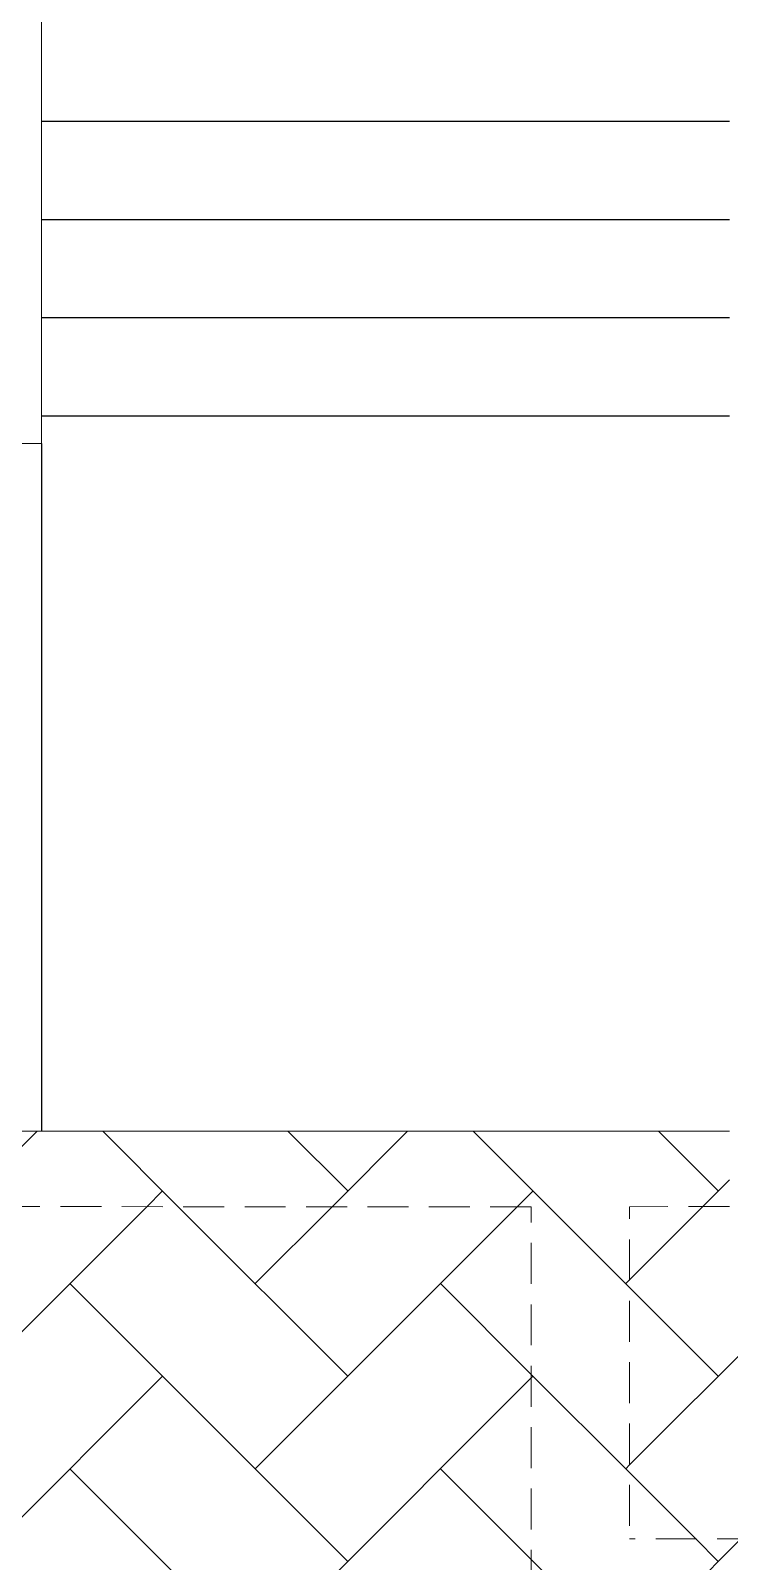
# Model space of a CAD drawing. Header units: millimetres. Extents: x 331487 to 517269, y 198509 to 399936.
# Drawn here: x 402637 to 404770, y 376660 to 381335 of the extents above; entities that cross this region are included whole.
import ezdxf

# ---------------------------------------------------------------- set-up
doc = ezdxf.new("R2010")
doc.units = ezdxf.units.MM
doc.header["$MEASUREMENT"] = 0
doc.linetypes.add('DASHED2', pattern=[0.375, 0.25, -0.125])
doc.layers.add('BEAM', color=1, linetype='Continuous', lineweight=5)
doc.layers.add('STAIRCASE', color=4, linetype='Continuous')

msp = doc.modelspace()

# ---------------------------------------------------------------- linework, layer by layer
at = {"layer": 'BEAM', "ltscale": 250}
for p, q in [((402670.1, 382559), (402670.1, 380074)), ((402670.1, 380074), (402320.1, 380074))]:
    msp.add_line(p, q, dxfattribs=at)
at = {"layer": 'BEAM'}
msp.add_line((404770.1, 377974), (400220.1, 377974), dxfattribs=at)
at = {"layer": 'BEAM', "color": 253, "linetype": 'Continuous', "ltscale": 750}
for p, q in [((402425.8, 377743.5), (402656.4, 377974)), ((403087.3, 377743.3), (402856.6, 377974)), ((403605, 377791.3), (403422.3, 377974)), ((403556.9, 377743.2), (403787.7, 377974)), ((404465.1, 377496.9), (403988, 377974)), ((404736.4, 377791.3), (404553.6, 377974)), ((402991.4, 377743.3), (403039.3, 377791.3)), ((404122.5, 377743.1), (404170.7, 377791.3)), ((404465.1, 376954.4), (405302.1, 377791.3)), ((404688.8, 377743.8), (404770.1, 377825.1)), ((402190.8, 376942.8), (402991.4, 377743.3)), ((403605, 377225.6), (403087.3, 377743.3)), ((403322.2, 377508.5), (403556.9, 377743.2)), ((403322.2, 376942.8), (404122.5, 377743.1)), ((404465.1, 377520.1), (404688.8, 377743.8)), ((403605, 376659.9), (402756.5, 377508.5)), ((404165.1, 377231.2), (403887.8, 377508.5)), ((404453.5, 377508.5), (404465.1, 377520.1)), ((404736.4, 377225.6), (404465.1, 377496.9)), ((402190.8, 376377.1), (403039.3, 377225.6)), ((404465.1, 376931.2), (404165.1, 377231.2)), ((404165.1, 377220.1), (404170.7, 377225.6)), ((403322.2, 376377.1), (404165.1, 377220.1)), ((403605, 376094.2), (402756.5, 376942.8)), ((404165.1, 376665.5), (403887.8, 376942.8)), ((404453.5, 376942.8), (404465.1, 376954.4)), ((404668, 376728.3), (404465.1, 376931.2)), ((404504.7, 376428.3), (404804.8, 376728.3)), ((404736.4, 376659.9), (404668, 376728.3)), ((404465.1, 376365.5), (404165.1, 376665.5))]:
    msp.add_line(p, q, dxfattribs=at)
at = {"layer": 'BEAM', "linetype": 'DASHED2', "ltscale": 500}
for p, q in [((404165.1, 377743.1), (400220.1, 377744)), ((404165.1, 375257.4), (404165.1, 377743.1)), ((404770.1, 377744), (404465.1, 377743.1)), ((404465.1, 376768.3), (404465.1, 377743.1)), ((411045.1, 376729.2), (404465.1, 376728.3))]:
    msp.add_line(p, q, dxfattribs=at)
at = {"layer": 'STAIRCASE'}
for p, q in [((402670.1, 381059), (404770.1, 381059)), ((402670.1, 380759), (404770.1, 380759)), ((402670.1, 380459), (404770.1, 380459)), ((402670.1, 380159), (404770.1, 380159)), ((402670.1, 380074), (402670.1, 377974))]:
    msp.add_line(p, q, dxfattribs=at)

doc.saveas('drawing.dxf')
